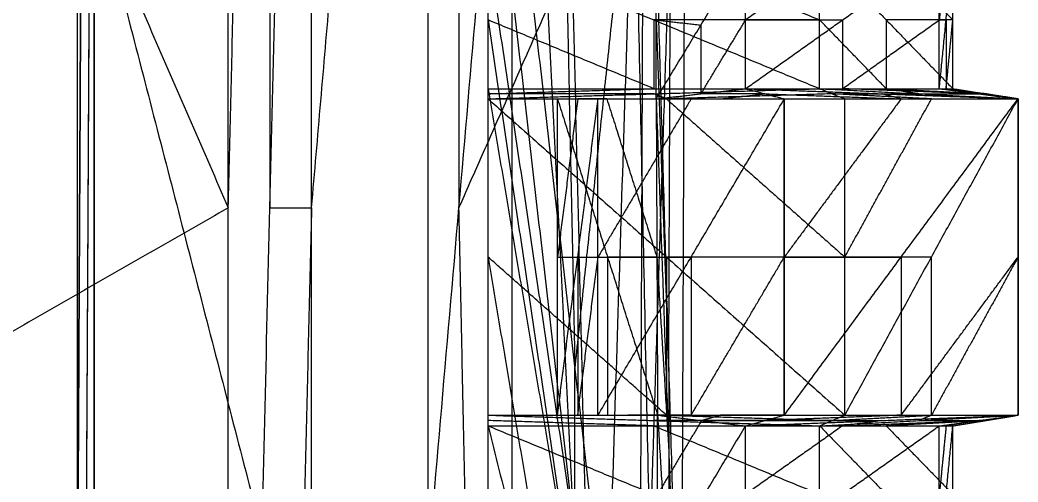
# Model space of a CAD drawing. Header units: millimetres. Extents: x -21 to -10.8, y -12.2 to 12.7.
# Drawn here: x -14.491 to -12.857, y -9.839 to -9.083 of the extents above; entities that cross this region are included whole.
import ezdxf

# ---------------------------------------------------------------- set-up
doc = ezdxf.new("R2010")
doc.units = ezdxf.units.MM
doc.header["$MEASUREMENT"] = 0
doc.layers.add('图层 03', color=5, linetype='Continuous', true_color=0x0000ff)

msp = doc.modelspace()

# ---------------------------------------------------------------- linework, layer by layer
at = {"layer": '图层 03'}
for points in [[(-13.8229, -10.9738, -4.1504), (-13.8229, -8.0565, -4.128), (-13.8229, -5.1393, -4.1055)], [(-13.8229, -5.1393, -4.1055), (-13.6849, -7.9014, -3.4349), (-13.5469, -10.6635, -2.7644)], [(-15.3065, -5.246, -4.1169), (-14.5647, -8.1099, -4.1337), (-13.8229, -10.9738, -4.1504)], [(-13.6742, -5.3672, -3.3842), (-13.6105, -8.0154, -3.0743), (-13.5469, -10.6635, -2.7644)], [(-13.5469, -10.6635, -2.7644), (-13.4687, -8.2334, -2.3851), (-13.3906, -5.8033, -2.0058)], [(-13.4081, -10.3624, -2.092), (-13.3994, -8.0828, -2.0489), (-13.3906, -5.8033, -2.0058)], [(-14.1499, -12.183, 1.2511), (-14.1499, -9.39, 1.2511), (-14.1499, -6.597, 1.2511)], [(-14.1499, -12.183, 1.2511), (-14.0817, -9.39, 1.1985), (-14.0135, -6.597, 1.1459)], [(-14.1499, -9.39, 1.2511), (-14.1158, -7.9935, 1.2248), (-14.0817, -6.597, 1.1985)], [(-14.0817, -6.597, 1.1985), (-14.0817, -7.9935, 1.1985), (-14.0817, -9.39, 1.1985)], [(-14.0135, -12.183, 1.1459), (-14.0135, -9.39, 1.1459), (-14.0135, -6.597, 1.1459)], [(-14.0135, -12.183, 1.1459), (-13.7722, -9.39, 0.6061), (-13.5309, -6.597, 0.0663)], [(-14.0135, -9.39, 1.1459), (-13.8928, -7.9935, 0.876), (-13.7722, -6.597, 0.6061)], [(-13.7722, -6.597, 0.6061), (-13.7722, -7.9935, 0.6061), (-13.7722, -9.39, 0.6061)], [(-13.5309, -6.597, 0.0663), (-13.4855, -8.7431, -0.0355), (-13.4402, -10.8892, -0.1372)], [(-15.1227, -7.1554, 0.9823), (-14.6363, -8.2727, 1.1167), (-14.1499, -9.39, 1.2511)], [(-13.4287, -9.6579, -2.1381), (-13.4243, -8.5182, -2.1166), (-13.4199, -7.3784, -2.095)], [(-13.6277, -7.508, 0.1033), (-13.605, -8.5811, 0.0524), (-13.5823, -9.6541, 0.0015)], [(-14.6148, -10.5543, -2.153), (-14.5062, -9.0437, -2.153), (-14.3977, -7.5332, -2.153)], [(-14.6097, -10.4836, -2.3405), (-14.5037, -9.0084, -2.3405), (-14.3977, -7.5332, -2.3405)], [(-14.3977, -7.5332, -2.3405), (-14.3975, -9.0098, -2.3405), (-14.3973, -10.4864, -2.3405)], [(-14.3977, -7.5332, -2.153), (-14.3975, -9.0444, -2.153), (-14.3973, -10.5557, -2.153)], [(-14.3836, -7.5332, -2.3268), (-14.3905, -8.8481, -2.3337), (-14.3973, -10.163, -2.3405)], [(-14.3973, -10.163, -2.153), (-14.3905, -8.8481, -2.1598), (-14.3836, -7.5332, -2.1667)], [(-14.3853, -10.5513, -2.1647), (-14.3774, -9.0422, -2.1726), (-14.3695, -7.5332, -2.1804)], [(-14.3849, -10.491, -2.3285), (-14.3772, -9.0121, -2.3208), (-14.3695, -7.5332, -2.3131)], [(-14.3695, -10.4968, -2.3131), (-14.3695, -9.015, -2.3131), (-14.3695, -7.5332, -2.3131)], [(-14.3695, -10.5243, -2.2383), (-14.3695, -9.0287, -2.2757), (-14.3695, -7.5332, -2.3131)], [(-14.3695, -10.5455, -2.1804), (-14.3695, -9.0393, -2.1804), (-14.3695, -7.5332, -2.1804)], [(-14.3695, -7.5332, -2.2468), (-14.3695, -8.8599, -2.2468), (-14.3695, -10.1867, -2.2468)], [(-14.3695, -10.1867, -2.1804), (-14.3695, -8.8599, -2.2136), (-14.3695, -7.5332, -2.2468)], [(-16.0956, -7.7139, 0.7136), (-15.1227, -9.9484, 0.9823), (-14.1499, -12.183, 1.2511)], [(-13.6849, -10.8187, -3.4574), (-13.6849, -9.36, -3.4462), (-13.6849, -7.9014, -3.4349)], [(-13.4775, -10.513, -2.4282), (-13.4384, -9.2979, -2.2386), (-13.3994, -8.0828, -2.0489)], [(-13.4687, -8.2334, -2.3851), (-13.4731, -9.3732, -2.4067), (-13.4775, -10.513, -2.4282)], [(-16.5614, -8.2933, 0.584), (-15.3557, -10.2381, 0.9175), (-14.1499, -12.183, 1.2511)], [(-13.7245, -8.4191, 0.1403), (-13.5823, -9.6541, 0.0015), (-13.4402, -10.8892, -0.1372)], [(-13.7245, -8.6947, 0.1403), (-13.6534, -9.3122, 0.0709), (-13.5823, -9.9297, 0.0015)], [(-13.7722, -9.39, 0.6061), (-13.6288, -9.0665, 0.2853), (-13.4855, -8.7431, -0.0355)], [(-13.5823, -9.6541, 0.0015), (-13.5339, -9.1986, -0.017), (-13.4855, -8.7431, -0.0355)], [(-13.4493, -9.2119, -2.1842), (-13.4493, -9.0827, -2.1842), (-13.4493, -8.9535, -2.1842)], [(-13.4493, -8.9535, -2.1842), (-13.4287, -9.6579, -2.1381), (-13.4081, -10.3624, -2.092)], [(-13.7245, -9.1952, 0.1403), (-13.7245, -9.0827, 0.1403), (-13.7245, -8.9703, 0.1403)], [(-13.7245, -8.9703, 0.1403), (-13.5823, -9.9297, 0.0015), (-13.4402, -10.8892, -0.1372)], [(-13.7245, -8.9703, 0.1403), (-13.4531, -9.0827, 0.1475), (-13.1817, -9.1952, 0.1548)], [(-13.4531, -8.9703, 0.1475), (-13.3174, -9.0265, 0.1511), (-13.1817, -9.0827, 0.1548)], [(-13.4493, -9.2119, -2.1842), (-13.3761, -9.0911, -2.1423), (-13.3029, -8.9703, -2.1004)], [(-13.3029, -9.1952, -2.1004), (-13.3029, -9.0827, -2.1004), (-13.3029, -8.9703, -2.1004)], [(-13.3029, -9.1952, -2.1004), (-13.1443, -9.0827, -1.4245), (-12.9858, -8.9703, -0.7487)], [(-13.1443, -8.9703, -1.4245), (-13.2236, -9.0265, -1.7625), (-13.3029, -9.0827, -2.1004)], [(-13.1817, -9.1952, 0.1548), (-13.1817, -9.0827, 0.1548), (-13.1817, -8.9703, 0.1548)], [(-13.1817, -8.9703, 0.1548), (-13.0727, -9.0827, 0.0553), (-12.9637, -9.1952, -0.0442)], [(-13.0727, -8.9703, 0.0553), (-13.0182, -9.0265, 0.0055), (-12.9637, -9.0827, -0.0442)], [(-12.9858, -9.1952, -0.7487), (-12.9858, -9.0827, -0.7487), (-12.9858, -8.9703, -0.7487)], [(-12.9858, -9.1952, -0.7487), (-12.9747, -9.0827, -0.3964), (-12.9637, -8.9703, -0.0442)], [(-12.9747, -8.9703, -0.3964), (-12.9802, -9.0265, -0.5726), (-12.9858, -9.0827, -0.7487)], [(-12.9637, -9.1952, -0.0442), (-12.9637, -9.0827, -0.0442), (-12.9637, -8.9703, -0.0442)], [(-13.4531, -9.1952, 0.1475), (-13.5888, -9.1389, 0.1439), (-13.7245, -9.0827, 0.1403)], [(-13.7245, -9.0827, 0.1403), (-13.6534, -9.5625, 0.0709), (-13.5823, -10.0422, 0.0015)], [(-13.4531, -9.0827, 0.1475), (-13.4531, -9.1389, 0.1475), (-13.4531, -9.1952, 0.1475)], [(-13.1817, -9.0827, 0.1548), (-13.3174, -9.0827, 0.1511), (-13.4531, -9.0827, 0.1475)], [(-13.4493, -9.0827, -2.1842), (-13.4127, -9.0869, -2.1633), (-13.3761, -9.0911, -2.1423)], [(-13.4493, -9.0827, -2.1842), (-13.439, -9.3703, -2.1612), (-13.4287, -9.6579, -2.1381)], [(-13.3761, -9.2036, -2.1423), (-13.3395, -9.1431, -2.1213), (-13.3029, -9.0827, -2.1004)], [(-13.3029, -9.0827, -2.1004), (-13.2236, -9.0827, -1.7625), (-13.1443, -9.0827, -1.4245)], [(-13.0727, -9.1952, 0.0553), (-13.1272, -9.1389, 0.105), (-13.1817, -9.0827, 0.1548)], [(-13.1443, -9.1952, -1.4245), (-13.0651, -9.1389, -1.0866), (-12.9858, -9.0827, -0.7487)], [(-13.1443, -9.0827, -1.4245), (-13.1443, -9.1389, -1.4245), (-13.1443, -9.1952, -1.4245)], [(-13.0727, -9.0827, 0.0553), (-13.0727, -9.1389, 0.0553), (-13.0727, -9.1952, 0.0553)], [(-12.9637, -9.0827, -0.0442), (-13.0182, -9.0827, 0.0055), (-13.0727, -9.0827, 0.0553)], [(-12.9858, -9.0827, -0.7487), (-12.9802, -9.0827, -0.5726), (-12.9747, -9.0827, -0.3964)], [(-12.9747, -9.1952, -0.3964), (-12.9692, -9.1389, -0.2203), (-12.9637, -9.0827, -0.0442)], [(-12.9747, -9.0827, -0.3964), (-12.9747, -9.1389, -0.3964), (-12.9747, -9.1952, -0.3964)], [(-13.3761, -9.0911, -2.1423), (-13.3761, -9.1473, -2.1423), (-13.3761, -9.2036, -2.1423)], [(-13.7245, -9.7471, 0.1403), (-13.7245, -9.4712, 0.1403), (-13.7245, -9.1952, 0.1403)], [(-13.7245, -9.7296, 0.2722), (-13.7245, -9.4624, 0.2062), (-13.7245, -9.1952, 0.1403)], [(-13.7245, -9.2119, 0.2722), (-13.7245, -9.2036, 0.2062), (-13.7245, -9.1952, 0.1403)], [(-13.7245, -9.2119, 0.2722), (-13.4531, -9.2036, 0.2135), (-13.1817, -9.1952, 0.1548)], [(-13.7245, -9.1952, 0.1403), (-13.5823, -10.0422, 0.0015), (-13.4402, -10.8892, -0.1372)], [(-13.7245, -9.1952, 0.1403), (-13.4531, -9.1952, 0.1475), (-13.1817, -9.1952, 0.1548)], [(-13.7245, -9.2036, 0.2062), (-13.5888, -9.1994, 0.1769), (-13.4531, -9.1952, 0.1475)], [(-13.4493, -9.2119, -2.1842), (-13.3761, -9.2036, -2.1423), (-13.3029, -9.1952, -2.1004)], [(-13.3029, -9.1952, -2.1004), (-13.2713, -9.2036, -2.1423), (-13.2396, -9.2119, -2.1842)], [(-13.3029, -9.1952, -2.1004), (-13.1443, -9.1952, -1.4245), (-12.9858, -9.1952, -0.7487)], [(-13.3029, -9.1952, -2.1004), (-13.0799, -9.2036, -1.452), (-12.8569, -9.2119, -0.8036)], [(-13.1817, -9.1952, 0.1548), (-13.1611, -9.2036, 0.2135), (-13.1405, -9.2119, 0.2722)], [(-13.1817, -9.1952, 0.1548), (-13.0727, -9.1952, 0.0553), (-12.9637, -9.1952, -0.0442)], [(-13.1817, -9.1952, 0.1548), (-13.0193, -9.2036, 0.0999), (-12.8569, -9.2119, 0.045)], [(-12.9213, -9.2036, -0.7761), (-13.0328, -9.1994, -1.1003), (-13.1443, -9.1952, -1.4245)], [(-13.0727, -9.1952, 0.0553), (-12.9915, -9.1994, 0.0278), (-12.9103, -9.2036, 0.0004)], [(-13.0193, -9.2036, 0.0999), (-13.046, -9.1994, 0.0776), (-13.0727, -9.1952, 0.0553)], [(-12.9858, -9.1952, -0.7487), (-12.9747, -9.1952, -0.3964), (-12.9637, -9.1952, -0.0442)], [(-12.9858, -9.1952, -0.7487), (-12.9213, -9.2036, -0.7761), (-12.8569, -9.2119, -0.8036)], [(-12.9747, -9.1952, -0.3964), (-12.948, -9.1994, -0.5863), (-12.9213, -9.2036, -0.7761)], [(-12.9103, -9.2036, -0.4239), (-12.9425, -9.1994, -0.4102), (-12.9747, -9.1952, -0.3964)], [(-12.9637, -9.1952, -0.0442), (-12.9103, -9.2036, -0.4239), (-12.8569, -9.2119, -0.8036)], [(-12.9637, -9.1952, -0.0442), (-12.9103, -9.2036, 0.0004), (-12.8569, -9.2119, 0.045)], [(-13.4531, -9.2036, 0.2135), (-13.5888, -9.2036, 0.2098), (-13.7245, -9.2036, 0.2062)], [(-13.7245, -9.4624, 0.2062), (-13.7245, -9.333, 0.2062), (-13.7245, -9.2036, 0.2062)], [(-13.7245, -9.7296, 0.2722), (-13.7245, -9.4708, 0.2722), (-13.7245, -9.2119, 0.2722)], [(-13.7245, -9.2119, 0.2722), (-13.4325, -9.4708, 0.2722), (-13.1405, -9.7296, 0.2722)], [(-13.7245, -9.2119, 0.2722), (-13.4325, -9.2119, 0.2722), (-13.1405, -9.2119, 0.2722)], [(-13.6109, -9.7296, -3.0069), (-13.6109, -9.4708, -3.0069), (-13.6109, -9.2119, -3.0069)], [(-13.6109, -9.7296, -3.0069), (-13.5778, -9.4708, -3.0069), (-13.5446, -9.2119, -3.0069)], [(-13.6109, -9.2119, -3.0069), (-13.5778, -9.2119, -3.0069), (-13.5446, -9.2119, -3.0069)], [(-13.6109, -9.2119, -3.0069), (-13.5301, -9.2119, -2.5956), (-13.4493, -9.2119, -2.1842)], [(-13.6109, -9.2119, -3.0069), (-13.529, -9.4708, -2.5956), (-13.447, -9.7296, -2.1842)], [(-13.5778, -9.2119, -3.0069), (-13.5943, -9.3414, -3.0069), (-13.6109, -9.4708, -3.0069)], [(-13.5778, -9.2119, -3.0069), (-13.5374, -9.2119, -2.8012), (-13.497, -9.2119, -2.5956)], [(-13.5301, -9.2119, -2.5956), (-13.5539, -9.2119, -2.8012), (-13.5778, -9.2119, -3.0069)], [(-13.5446, -9.7296, -3.0069), (-13.5446, -9.4708, -3.0069), (-13.5446, -9.2119, -3.0069)], [(-13.5446, -9.7296, -3.0069), (-13.3921, -9.4708, -2.8548), (-13.2396, -9.2119, -2.7027)], [(-13.5446, -9.2119, -3.0069), (-13.497, -9.2119, -2.5956), (-13.4493, -9.2119, -2.1842)], [(-13.5446, -9.2119, -3.0069), (-13.3921, -9.2119, -2.8548), (-13.2396, -9.2119, -2.7027)], [(-13.3921, -9.2119, -2.8548), (-13.4684, -9.3414, -2.9308), (-13.5446, -9.4708, -3.0069)], [(-13.5301, -9.2119, -2.5956), (-13.4891, -9.3414, -2.3899), (-13.4482, -9.4708, -2.1842)], [(-13.497, -9.2119, -2.5956), (-13.4445, -9.2119, -2.7252), (-13.3921, -9.2119, -2.8548)], [(-13.4325, -9.2119, 0.2722), (-13.4428, -9.2078, 0.2428), (-13.4531, -9.2036, 0.2135)], [(-13.4493, -9.2119, -2.1842), (-13.4482, -9.4708, -2.1842), (-13.447, -9.7296, -2.1842)], [(-13.4493, -9.2119, -2.1842), (-13.4287, -9.7872, -2.1381), (-13.4081, -10.3624, -2.092)], [(-13.4493, -9.2119, -2.1842), (-13.3445, -9.2119, -2.4435), (-13.2396, -9.2119, -2.7027)], [(-13.4493, -9.2119, -2.1842), (-13.3445, -9.2119, -2.1842), (-13.2396, -9.2119, -2.1842)], [(-13.1611, -9.2036, 0.2135), (-13.2968, -9.2078, 0.2428), (-13.4325, -9.2119, 0.2722)], [(-13.4325, -9.2119, 0.2722), (-13.2865, -9.3414, 0.2722), (-13.1405, -9.4708, 0.2722)], [(-13.3921, -9.2119, -2.8548), (-13.3683, -9.2119, -2.6491), (-13.3445, -9.2119, -2.4435)], [(-13.2713, -9.2036, -2.1423), (-13.3237, -9.2036, -2.1423), (-13.3761, -9.2036, -2.1423)], [(-13.3445, -9.2119, -2.1842), (-13.3079, -9.2078, -2.1633), (-13.2713, -9.2036, -2.1423)], [(-13.3445, -9.2119, -2.4435), (-13.2921, -9.2119, -2.4435), (-13.2396, -9.2119, -2.4435)], [(-13.3445, -9.2119, -2.1842), (-13.3445, -9.2119, -2.3139), (-13.3445, -9.2119, -2.4435)], [(-13.2713, -9.2036, -2.1423), (-13.1598, -9.2078, -1.8181), (-13.0483, -9.2119, -1.4939)], [(-13.2396, -9.7296, -2.7027), (-13.2396, -9.4708, -2.7027), (-13.2396, -9.2119, -2.7027)], [(-13.2396, -9.7296, -2.1842), (-13.2396, -9.4708, -2.4435), (-13.2396, -9.2119, -2.7027)], [(-13.2396, -9.7296, -2.1842), (-13.2396, -9.4708, -2.1842), (-13.2396, -9.2119, -2.1842)], [(-13.2396, -9.7296, -2.1842), (-13.0483, -9.4708, -1.4939), (-12.8569, -9.2119, -0.8036)], [(-13.2396, -9.2119, -2.7027), (-13.2396, -9.2119, -2.4435), (-13.2396, -9.2119, -2.1842)], [(-13.2396, -9.2119, -2.1842), (-13.0483, -9.2119, -1.4939), (-12.8569, -9.2119, -0.8036)], [(-13.2396, -9.2119, -2.4435), (-13.2396, -9.3414, -2.4435), (-13.2396, -9.4708, -2.4435)], [(-13.2396, -9.4708, -2.1842), (-13.2396, -9.3414, -2.3139), (-13.2396, -9.2119, -2.4435)], [(-13.0483, -9.2119, -1.4939), (-13.144, -9.3414, -1.8391), (-13.2396, -9.4708, -2.1842)], [(-13.1611, -9.2036, 0.2135), (-13.0902, -9.2036, 0.1567), (-13.0193, -9.2036, 0.0999)], [(-12.9987, -9.2119, 0.1586), (-13.0799, -9.2078, 0.186), (-13.1611, -9.2036, 0.2135)], [(-13.1405, -9.7296, 0.2722), (-13.1405, -9.4708, 0.2722), (-13.1405, -9.2119, 0.2722)], [(-13.1405, -9.7296, 0.2722), (-12.9987, -9.4708, 0.1586), (-12.8569, -9.2119, 0.045)], [(-13.1405, -9.2119, 0.2722), (-12.9987, -9.2119, 0.1586), (-12.8569, -9.2119, 0.045)], [(-13.1405, -9.4708, 0.2722), (-13.0696, -9.3414, 0.2154), (-12.9987, -9.2119, 0.1586)], [(-13.0799, -9.2036, -1.452), (-13.0006, -9.2036, -1.114), (-12.9213, -9.2036, -0.7761)], [(-13.0483, -9.2119, -1.4939), (-13.0641, -9.2078, -1.4729), (-13.0799, -9.2036, -1.452)], [(-12.9103, -9.2036, 0.0004), (-12.9103, -9.2036, -0.2118), (-12.9103, -9.2036, -0.4239)], [(-12.8569, -9.2119, -0.3793), (-12.8836, -9.2078, -0.1895), (-12.9103, -9.2036, 0.0004)], [(-12.8569, -9.7296, -0.8036), (-12.8569, -9.4708, -0.8036), (-12.8569, -9.2119, -0.8036)], [(-12.8569, -9.7296, -0.8036), (-12.8569, -9.4708, -0.3793), (-12.8569, -9.2119, 0.045)], [(-12.8569, -9.7296, 0.045), (-12.8569, -9.4708, 0.045), (-12.8569, -9.2119, 0.045)], [(-12.8569, -9.2119, -0.8036), (-12.8569, -9.2119, -0.3793), (-12.8569, -9.2119, 0.045)], [(-12.8569, -9.2119, -0.3793), (-12.8569, -9.3414, -0.5914), (-12.8569, -9.4708, -0.8036)], [(-14.1499, -9.39, 1.2511), (-14.6363, -9.6692, 1.1167), (-15.1227, -9.9484, 0.9823)], [(-14.0135, -9.39, 1.1459), (-14.0476, -10.7865, 1.1722), (-14.0817, -12.183, 1.1985)], [(-14.0817, -9.39, 1.1985), (-14.0476, -9.39, 1.1722), (-14.0135, -9.39, 1.1459)], [(-13.7268, -11.5361, 0.5043), (-13.7495, -10.463, 0.5552), (-13.7722, -9.39, 0.6061)], [(-13.7245, -9.4708, 0.2722), (-13.7245, -9.4666, 0.2392), (-13.7245, -9.4624, 0.2062)], [(-13.7245, -9.4712, 0.1403), (-13.7245, -9.4668, 0.1733), (-13.7245, -9.4624, 0.2062)], [(-13.4325, -9.7296, 0.2722), (-13.5785, -9.6002, 0.2722), (-13.7245, -9.4708, 0.2722)], [(-13.7245, -9.7384, 0.2062), (-13.7245, -9.6048, 0.1733), (-13.7245, -9.4712, 0.1403)], [(-13.7245, -9.4712, 0.1403), (-13.6534, -9.8947, 0.0709), (-13.5823, -10.3182, 0.0015)], [(-13.6109, -9.4708, -3.0069), (-13.5943, -9.4708, -3.0069), (-13.5778, -9.4708, -3.0069)], [(-13.6109, -9.4708, -3.0069), (-13.5699, -9.4708, -2.8012), (-13.529, -9.4708, -2.5956)], [(-13.5778, -9.7296, -3.0069), (-13.5612, -9.6002, -3.0069), (-13.5446, -9.4708, -3.0069)], [(-13.5778, -9.4708, -3.0069), (-13.5778, -9.6002, -3.0069), (-13.5778, -9.7296, -3.0069)], [(-13.5446, -9.4708, -3.0069), (-13.4684, -9.4708, -2.9308), (-13.3921, -9.4708, -2.8548)], [(-13.529, -9.4708, -2.5956), (-13.529, -9.6002, -2.5956), (-13.529, -9.7296, -2.5956)], [(-13.4482, -9.4708, -2.1842), (-13.4886, -9.4708, -2.3899), (-13.529, -9.4708, -2.5956)], [(-13.4482, -9.4708, -2.1842), (-13.4384, -9.629, -2.1612), (-13.4287, -9.7872, -2.1381)], [(-13.4325, -9.4708, 0.2722), (-13.4325, -9.6002, 0.2722), (-13.4325, -9.7296, 0.2722)], [(-13.1405, -9.4708, 0.2722), (-13.2865, -9.4708, 0.2722), (-13.4325, -9.4708, 0.2722)], [(-13.3921, -9.7296, -2.8548), (-13.3159, -9.6002, -2.7787), (-13.2396, -9.4708, -2.7027)], [(-13.3921, -9.4708, -2.8548), (-13.3921, -9.6002, -2.8548), (-13.3921, -9.7296, -2.8548)], [(-13.2396, -9.4708, -2.7027), (-13.2396, -9.6002, -2.5731), (-13.2396, -9.7296, -2.4435)], [(-13.2396, -9.4708, -2.4435), (-13.2396, -9.4708, -2.5731), (-13.2396, -9.4708, -2.7027)], [(-13.2396, -9.4708, -2.1842), (-13.144, -9.4708, -1.8391), (-13.0483, -9.4708, -1.4939)], [(-12.9987, -9.4708, 0.1586), (-13.0696, -9.4708, 0.2154), (-13.1405, -9.4708, 0.2722)], [(-13.0483, -9.7296, -1.4939), (-12.9526, -9.6002, -1.1487), (-12.8569, -9.4708, -0.8036)], [(-13.0483, -9.4708, -1.4939), (-13.0483, -9.6002, -1.4939), (-13.0483, -9.7296, -1.4939)], [(-12.9987, -9.7296, 0.1586), (-12.9987, -9.6002, 0.1586), (-12.9987, -9.4708, 0.1586)], [(-12.8569, -9.4708, 0.045), (-12.9278, -9.6002, 0.1018), (-12.9987, -9.7296, 0.1586)], [(-12.8569, -9.7296, -0.3793), (-12.8569, -9.6002, -0.1672), (-12.8569, -9.4708, 0.045)], [(-12.8569, -9.4708, -0.3793), (-12.8569, -9.6002, -0.3793), (-12.8569, -9.7296, -0.3793)], [(-12.8569, -9.4708, -0.8036), (-12.8569, -9.4708, -0.5914), (-12.8569, -9.4708, -0.3793)], [(-13.5823, -9.9297, 0.0015), (-13.5823, -9.7919, 0.0015), (-13.5823, -9.6541, 0.0015)], [(-13.4287, -9.6579, -2.1381), (-13.4287, -9.7226, -2.1381), (-13.4287, -9.7872, -2.1381)], [(-13.7245, -9.7471, 0.1403), (-13.7245, -9.7384, 0.2062), (-13.7245, -9.7296, 0.2722)], [(-13.7245, -9.7296, 0.2722), (-13.4531, -9.7384, 0.2135), (-13.1817, -9.7471, 0.1548)], [(-13.7245, -9.7296, 0.2722), (-13.4325, -9.7296, 0.2722), (-13.1405, -9.7296, 0.2722)], [(-13.4531, -9.7471, 0.1475), (-13.5888, -9.7428, 0.1769), (-13.7245, -9.7384, 0.2062)], [(-13.6109, -9.7296, -3.0069), (-13.5778, -9.7296, -3.0069), (-13.5446, -9.7296, -3.0069)], [(-13.6109, -9.7296, -3.0069), (-13.529, -9.7296, -2.5956), (-13.447, -9.7296, -2.1842)], [(-13.5778, -9.7296, -3.0069), (-13.5534, -9.7296, -2.8012), (-13.529, -9.7296, -2.5956)], [(-13.5446, -9.7296, -3.0069), (-13.4958, -9.7296, -2.5956), (-13.447, -9.7296, -2.1842)], [(-13.5446, -9.7296, -3.0069), (-13.3921, -9.7296, -2.8548), (-13.2396, -9.7296, -2.7027)], [(-13.529, -9.7296, -2.5956), (-13.5124, -9.7296, -2.5956), (-13.4958, -9.7296, -2.5956)], [(-13.4958, -9.7296, -2.5956), (-13.4196, -9.7296, -2.5195), (-13.3433, -9.7296, -2.4435)], [(-13.3921, -9.7296, -2.8548), (-13.444, -9.7296, -2.7252), (-13.4958, -9.7296, -2.5956)], [(-13.4531, -9.7384, 0.2135), (-13.4531, -9.7428, 0.1805), (-13.4531, -9.7471, 0.1475)], [(-13.1611, -9.7384, 0.2135), (-13.3071, -9.7384, 0.2135), (-13.4531, -9.7384, 0.2135)], [(-13.447, -9.9881, -2.1842), (-13.447, -9.8588, -2.1842), (-13.447, -9.7296, -2.1842)], [(-13.447, -9.7296, -2.1842), (-13.4276, -10.046, -2.1381), (-13.4081, -10.3624, -2.092)], [(-13.447, -9.7296, -2.1842), (-13.375, -9.7384, -2.1423), (-13.3029, -9.7471, -2.1004)], [(-13.447, -9.7296, -2.1842), (-13.3433, -9.7296, -2.4435), (-13.2396, -9.7296, -2.7027)], [(-13.447, -9.7296, -2.1842), (-13.3433, -9.7296, -2.1842), (-13.2396, -9.7296, -2.1842)], [(-13.375, -9.7384, -2.1423), (-13.411, -9.7986, -2.1633), (-13.447, -9.8588, -2.1842)], [(-13.4325, -9.7296, 0.2722), (-13.2968, -9.734, 0.2428), (-13.1611, -9.7384, 0.2135)], [(-13.3433, -9.7296, -2.1842), (-13.3591, -9.734, -2.1633), (-13.375, -9.7384, -2.1423)], [(-13.375, -9.7384, -2.1423), (-13.3231, -9.7384, -2.1423), (-13.2713, -9.7384, -2.1423)], [(-13.2396, -9.7296, -2.4435), (-13.2915, -9.7296, -2.4435), (-13.3433, -9.7296, -2.4435)], [(-13.3433, -9.7296, -2.1842), (-13.2915, -9.7296, -2.3139), (-13.2396, -9.7296, -2.4435)], [(-13.3029, -9.7471, -2.1004), (-13.2713, -9.7384, -2.1423), (-13.2396, -9.7296, -2.1842)], [(-13.3029, -9.7471, -2.1004), (-13.0799, -9.7384, -1.452), (-12.8569, -9.7296, -0.8036)], [(-13.0483, -9.7296, -1.4939), (-13.1598, -9.734, -1.8181), (-13.2713, -9.7384, -2.1423)], [(-13.2713, -9.7384, -2.1423), (-13.1756, -9.7384, -1.7971), (-13.0799, -9.7384, -1.452)], [(-13.2396, -9.7296, -2.7027), (-13.2396, -9.7296, -2.4435), (-13.2396, -9.7296, -2.1842)], [(-13.2396, -9.7296, -2.1842), (-13.0483, -9.7296, -1.4939), (-12.8569, -9.7296, -0.8036)], [(-13.1817, -9.7471, 0.1548), (-13.1611, -9.7384, 0.2135), (-13.1405, -9.7296, 0.2722)], [(-13.1817, -9.7471, 0.1548), (-13.0193, -9.7384, 0.0999), (-12.8569, -9.7296, 0.045)], [(-13.1611, -9.7384, 0.2135), (-13.0799, -9.734, 0.186), (-12.9987, -9.7296, 0.1586)], [(-13.1443, -9.7471, -1.4245), (-13.0328, -9.7428, -1.1003), (-12.9213, -9.7384, -0.7761)], [(-13.0799, -9.7384, -1.452), (-13.1121, -9.7428, -1.4382), (-13.1443, -9.7471, -1.4245)], [(-13.1405, -9.7296, 0.2722), (-12.9987, -9.7296, 0.1586), (-12.8569, -9.7296, 0.045)], [(-12.9103, -9.7384, 0.0004), (-12.9915, -9.7428, 0.0278), (-13.0727, -9.7471, 0.0553)], [(-12.9987, -9.7296, 0.1586), (-13.009, -9.734, 0.1292), (-13.0193, -9.7384, 0.0999)], [(-13.0193, -9.7384, 0.0999), (-12.9648, -9.7384, 0.0501), (-12.9103, -9.7384, 0.0004)], [(-12.9858, -9.7471, -0.7487), (-12.9213, -9.7384, -0.7761), (-12.8569, -9.7296, -0.8036)], [(-12.9213, -9.7384, -0.7761), (-12.948, -9.7428, -0.5863), (-12.9747, -9.7471, -0.3964)], [(-12.9637, -9.7471, -0.0442), (-12.9103, -9.7384, -0.4239), (-12.8569, -9.7296, -0.8036)], [(-12.9637, -9.7471, -0.0442), (-12.9103, -9.7384, 0.0004), (-12.8569, -9.7296, 0.045)], [(-12.9103, -9.7384, -0.4239), (-12.9158, -9.7384, -0.6), (-12.9213, -9.7384, -0.7761)], [(-12.8569, -9.7296, -0.3793), (-12.8836, -9.734, -0.4016), (-12.9103, -9.7384, -0.4239)], [(-12.9103, -9.7384, 0.0004), (-12.8836, -9.734, -0.1895), (-12.8569, -9.7296, -0.3793)], [(-12.8569, -9.7296, -0.8036), (-12.8569, -9.7296, -0.3793), (-12.8569, -9.7296, 0.045)], [(-13.7245, -9.9713, 0.1403), (-13.7245, -9.8592, 0.1403), (-13.7245, -9.7471, 0.1403)], [(-13.7245, -9.7471, 0.1403), (-13.5823, -10.3182, 0.0015), (-13.4402, -10.8892, -0.1372)], [(-13.7245, -9.7471, 0.1403), (-13.4531, -9.8592, 0.1475), (-13.1817, -9.9713, 0.1548)], [(-13.7245, -9.7471, 0.1403), (-13.4531, -9.7471, 0.1475), (-13.1817, -9.7471, 0.1548)], [(-13.4531, -9.7471, 0.1475), (-13.3174, -9.8032, 0.1511), (-13.1817, -9.8592, 0.1548)], [(-13.447, -9.9881, -2.1842), (-13.375, -9.8676, -2.1423), (-13.3029, -9.7471, -2.1004)], [(-13.3029, -9.9713, -2.1004), (-13.3029, -9.8592, -2.1004), (-13.3029, -9.7471, -2.1004)], [(-13.3029, -9.9713, -2.1004), (-13.1443, -9.8592, -1.4245), (-12.9858, -9.7471, -0.7487)], [(-13.3029, -9.7471, -2.1004), (-13.1443, -9.7471, -1.4245), (-12.9858, -9.7471, -0.7487)], [(-13.1443, -9.7471, -1.4245), (-13.2236, -9.8032, -1.7625), (-13.3029, -9.8592, -2.1004)], [(-13.1817, -9.9713, 0.1548), (-13.1817, -9.8592, 0.1548), (-13.1817, -9.7471, 0.1548)], [(-13.1817, -9.7471, 0.1548), (-13.0727, -9.8592, 0.0553), (-12.9637, -9.9713, -0.0442)], [(-13.1817, -9.7471, 0.1548), (-13.0727, -9.7471, 0.0553), (-12.9637, -9.7471, -0.0442)], [(-13.0727, -9.7471, 0.0553), (-13.0182, -9.8032, 0.0055), (-12.9637, -9.8592, -0.0442)], [(-12.9858, -9.9713, -0.7487), (-12.9858, -9.8592, -0.7487), (-12.9858, -9.7471, -0.7487)], [(-12.9858, -9.9713, -0.7487), (-12.9747, -9.8592, -0.3964), (-12.9637, -9.7471, -0.0442)], [(-12.9858, -9.7471, -0.7487), (-12.9747, -9.7471, -0.3964), (-12.9637, -9.7471, -0.0442)], [(-12.9747, -9.7471, -0.3964), (-12.9802, -9.8032, -0.5726), (-12.9858, -9.8592, -0.7487)], [(-12.9637, -9.9713, -0.0442), (-12.9637, -9.8592, -0.0442), (-12.9637, -9.7471, -0.0442)], [(-13.4287, -9.7872, -2.1381), (-13.4281, -9.9166, -2.1381), (-13.4276, -10.046, -2.1381)]]:
    msp.add_open_spline(points, degree=2, dxfattribs=at)

doc.saveas('drawing.dxf')
